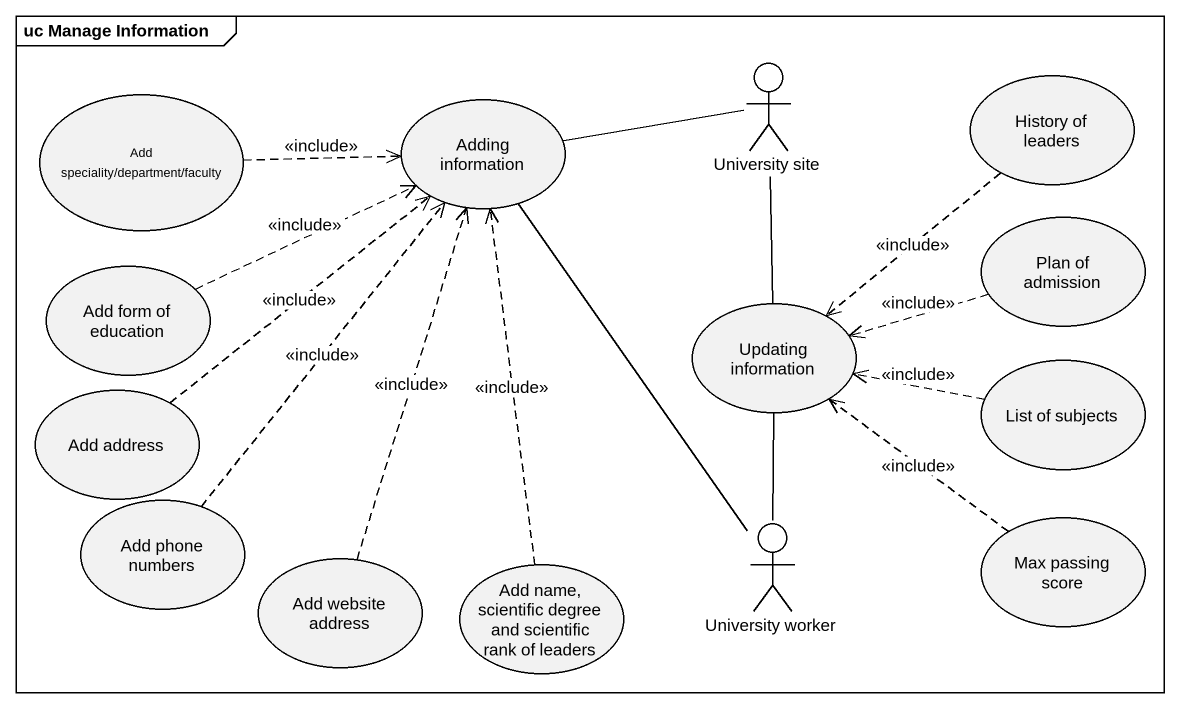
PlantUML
@startuml
mainframe uc Manage Information
actor "University site" as University_site
usecase "Add speciality/department/faculty" as Add_speciality_department
usecase "Adding information" as Adding_information
usecase "History of leaders" as History_of_leaders
usecase "Add form of education" as Add_form_of_education
usecase "Plan of admission" as Plan_of_admission
usecase "Updating information" as Updating_information
usecase "Add address" as Add_address
usecase "List of subjects" as List_of_subjects
usecase "Add phone numbers" as Add_phone_numbers
usecase "Add website address" as Add_website_address
actor "University worker" as University_worker
usecase "Max passing score" as Max_passing_score
usecase "Add name, scientific degree and scientific rank of leaders" as Add_name_scientific_degree
University_site -left- Adding_information
University_site -- Updating_information
Add_speciality_department .right.> Adding_information : <<include>>
History_of_leaders ..> Updating_information : <<include>>
Add_form_of_education .right.> Adding_information : <<include>>
Plan_of_admission .left.> Updating_information : <<include>>
Add_address .up.> Adding_information : <<include>>
List_of_subjects .left.> Updating_information : <<include>>
Add_phone_numbers .up.> Adding_information : <<include>>
Add_website_address .up.> Adding_information : <<include>>
University_worker -up- Adding_information
University_worker -up- Updating_information
Max_passing_score .up.> Updating_information : <<include>>
Add_name_scientific_degree .up.> Adding_information : <<include>>
@enduml
